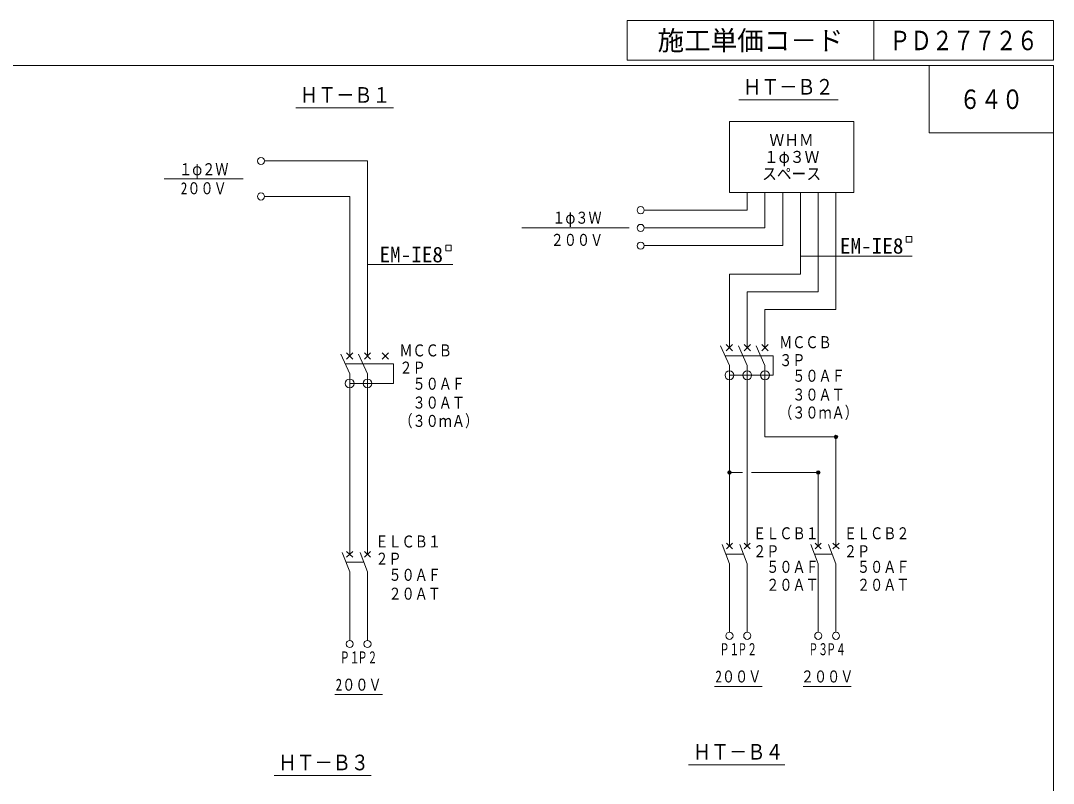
# Model space of a CAD drawing. Units: millimetres, scale not verified. Extents: x 396 to 6718, y 6971 to 11281.
# Drawn here: x 3809 to 6718, y 9133 to 11281 of the extents above; entities that cross this region are included whole.
import ezdxf
from ezdxf.enums import TextEntityAlignment as Align

# ---------------------------------------------------------------- set-up
doc = ezdxf.new("R2010")
doc.units = ezdxf.units.MM
doc.header["$LTSCALE"] = 23.0001
for name, color, linetype, lineweight in [('_0-0_', 7, 'Continuous', 13), ('寸法', 3, 'Continuous', 13), ('本体', 7, 'Continuous', 20)]:
    doc.layers.add(name, color=color, linetype=linetype, lineweight=lineweight)
doc.styles.add('ＭＳ ゴシック', font='')
doc.styles.get('ＭＳ ゴシック').set_extended_font_data('MS Gothic')

# ---------------------------------------------------------------- blocks, each defined once
blk = doc.blocks.new('filled_arrow')
at = {"color": 0, "linetype": 'Continuous', "lineweight": -2}
blk.add_solid([(7.5, 1.25), (0, 0), (7.5, -1.25)], dxfattribs=at)

msp = doc.modelspace()

# ---------------------------------------------------------------- linework, layer by layer
at = {"layer": '_0-0_'}
for p, q in [((5516.76, 11280.77), (6717.53, 11280.77)), ((5516.76, 11280.77), (5516.76, 11169.09)), ((6212.13, 11280.77), (6212.13, 11169.09)), ((6717.53, 11280.77), (6717.53, 11169.09)), ((5516.76, 11169.09), (6717.53, 11169.09)), ((6368.12, 11154.11), (6368.12, 10964.8)), ((6717.53, 10964.8), (6368.12, 10964.8))]:
    msp.add_line(p, q, dxfattribs=at)
at = {"layer": '_0-0_', "color": 6}
msp.add_lwpolyline([(6717.53, 11154.11), (396.04, 11154.11), (396.04, 6971.19), (6717.53, 6971.19)], close=True, dxfattribs=at)
at = {"layer": '寸法', "lineweight": 20}
for p, q in [((5831.41, 11058.18), (6111.33, 11058.18)), ((4583.47, 11035.11), (4859.42, 11035.11)), ((4213.42, 10835.53), (4435.72, 10835.53)), ((5220.17, 10697), (5523.06, 10697)), ((5897.7, 9405.57), (5762.89, 9405.57)), ((6147.7, 9405.57), (6012.89, 9405.57)), ((4828.12, 9382.5), (4693.32, 9382.5)), ((5690.17, 9185.06), (5961.4, 9185.06)), ((4522.69, 9155), (4796.04, 9155))]:
    msp.add_line(p, q, dxfattribs=at)
for points in [[(5006.23, 10647.95), (5021.83, 10647.95), (5021.83, 10632.35), (5006.23, 10632.35)], [(6302.97, 10672.58), (6318.57, 10672.58), (6318.57, 10656.98), (6302.97, 10656.98)]]:
    msp.add_lwpolyline(points, close=True, dxfattribs=at)
for points in [[(6005.29, 10617), (6005.47, 10617), (6319.48, 10617)], [(6055.29, 10617), (6055.47, 10617), (6319.48, 10617)], [(6105.29, 10617), (6105.47, 10617), (6319.48, 10617)], [(4784.83, 10593.92), (4785.01, 10593.92), (5025.81, 10593.92)], [(4834.83, 10593.92), (4835.01, 10593.92), (5025.81, 10593.92)], [(4884.83, 10593.92), (4885.01, 10593.92), (5025.81, 10593.92)]]:
    msp.add_lwpolyline(points, dxfattribs=at)
at = {"layer": '本体'}
for p, q in [((4785.72, 10885.53), (4495.72, 10885.53)), ((4785.72, 10885.53), (4785.72, 10336.42)), ((5855.29, 10797), (5855.29, 10747)), ((5905.29, 10797), (5905.29, 10697)), ((5955.29, 10797), (5955.29, 10647)), ((6005.29, 10797), (6005.29, 10567)), ((6055.29, 10797), (6055.29, 10517)), ((6105.29, 10797), (6105.29, 10467)), ((4735.72, 10785.53), (4495.72, 10785.53)), ((4735.72, 10785.53), (4735.72, 10336.42)), ((5855.29, 10747), (5565.29, 10747)), ((5905.29, 10697), (5565.29, 10697)), ((5955.29, 10647), (5565.29, 10647)), ((6005.29, 10567), (5805.29, 10567)), ((5805.29, 10567), (5805.29, 10359.5)), ((6055.29, 10517), (5855.29, 10517)), ((5855.29, 10517), (5855.29, 10359.5)), ((6105.29, 10467), (5905.29, 10467)), ((5905.29, 10467), (5905.29, 10359.5)), ((5780.29, 10364.5), (5805.29, 10309.5)), ((5796.46, 10368.34), (5814.13, 10350.66)), ((5796.46, 10350.66), (5814.13, 10368.34)), ((5830.29, 10364.5), (5855.29, 10309.5)), ((5846.46, 10368.34), (5864.13, 10350.66)), ((5846.46, 10350.66), (5864.13, 10368.34)), ((5880.29, 10364.5), (5905.29, 10309.5)), ((5896.46, 10350.66), (5914.13, 10368.34)), ((5896.46, 10368.34), (5914.13, 10350.66)), ((4710.72, 10341.43), (4735.72, 10286.43)), ((4726.88, 10345.26), (4744.56, 10327.58)), ((4726.88, 10327.58), (4744.56, 10345.26)), ((4760.72, 10341.43), (4785.72, 10286.43)), ((4776.88, 10345.26), (4794.56, 10327.58)), ((4776.88, 10327.58), (4794.56, 10345.26)), ((4826.88, 10327.58), (4844.56, 10345.26)), ((4826.88, 10345.26), (4844.56, 10327.58)), ((5928.29, 10337), (5792.79, 10337)), ((5928.29, 10282), (5928.29, 10337)), ((4858.72, 10313.93), (4723.22, 10313.93)), ((4858.72, 10258.93), (4858.72, 10313.93)), ((5805.29, 10309.5), (5805.29, 9906.83)), ((5855.29, 10309.5), (5855.29, 9906.83)), ((5905.29, 10309.5), (5905.29, 10108.16)), ((4735.72, 10286.43), (4735.72, 9883.75)), ((4785.72, 10286.43), (4785.72, 9883.75)), ((5928.29, 10282), (5805.29, 10282)), ((4858.72, 10258.93), (4735.72, 10258.93)), ((5805.29, 10217.99), (5805.29, 10008.16)), ((5855.29, 10217.99), (5855.29, 10058.16)), ((4735.72, 10194.91), (4735.72, 9985.09)), ((4785.72, 10194.91), (4785.72, 10035.09)), ((5905.29, 10108.16), (6105.29, 10108.16)), ((6105.29, 10108.16), (6105.29, 9800.94)), ((4785.72, 10035.09), (4785.72, 9777.86)), ((5855.29, 10058.16), (5855.29, 9800.94)), ((5805.29, 10008.16), (5805.29, 9800.94)), ((5805.29, 10008.16), (5842.42, 10008.16)), ((5867.73, 10008.16), (6055.29, 10008.16)), ((6055.29, 10008.16), (6055.29, 9800.94)), ((4735.72, 9985.09), (4735.72, 9777.86)), ((5784.43, 9805.39), (5805.29, 9750.94)), ((5814.04, 9809.07), (5796.54, 9792.82)), ((5796.54, 9809.07), (5814.04, 9792.82)), ((5834.43, 9805.39), (5855.29, 9750.94)), ((5864.04, 9809.07), (5846.54, 9792.82)), ((5846.54, 9809.07), (5864.04, 9792.82)), ((6034.43, 9805.39), (6055.29, 9750.94)), ((6046.54, 9809.07), (6064.04, 9792.82)), ((6064.04, 9809.07), (6046.54, 9792.82)), ((6084.43, 9805.39), (6105.29, 9750.94)), ((6096.54, 9809.07), (6114.04, 9792.82)), ((6114.04, 9809.07), (6096.54, 9792.82)), ((4714.86, 9782.31), (4735.72, 9727.86)), ((4744.47, 9785.99), (4726.97, 9769.74)), ((4726.97, 9785.99), (4744.47, 9769.74)), ((4764.86, 9782.31), (4785.72, 9727.86)), ((4794.47, 9785.99), (4776.97, 9769.74)), ((4776.97, 9785.99), (4794.47, 9769.74)), ((5844.86, 9778.17), (5794.86, 9778.17)), ((6094.86, 9778.17), (6044.86, 9778.17)), ((4775.29, 9755.09), (4725.29, 9755.09)), ((5805.29, 9750.94), (5805.29, 9558.17)), ((5855.29, 9750.94), (5855.29, 9558.17)), ((6055.29, 9750.94), (6055.29, 9558.17)), ((6105.29, 9750.94), (6105.29, 9558.17)), ((4735.72, 9727.86), (4735.72, 9535.09)), ((4785.72, 9727.86), (4785.72, 9535.09))]:
    msp.add_line(p, q, dxfattribs=at)
msp.add_lwpolyline([(5805.29, 10997), (6155.29, 10997), (6155.29, 10797), (5805.29, 10797)], close=True, dxfattribs=at)
for centre, radius in [((4485.72, 10885.53), 10), ((4485.72, 10785.53), 10), ((5555.29, 10747), 10), ((5555.29, 10697), 10), ((5555.29, 10647), 10), ((4735.72, 10258.93), 12.5), ((4785.72, 10258.93), 12.5), ((5805.29, 10282), 12.5), ((5855.29, 10282), 12.5), ((5905.29, 10282), 12.5), ((6105.29, 10108.16), 5), ((6105.29, 10108.16), 3.5), ((6105.29, 10108.16), 2), ((5805.29, 10008.16), 5), ((5805.29, 10008.16), 3.5), ((5805.29, 10008.16), 2), ((6055.29, 10008.16), 5), ((6055.29, 10008.16), 3.5), ((6055.29, 10008.16), 2), ((5805.29, 9548.17), 10), ((5855.29, 9548.17), 10), ((6055.29, 9548.17), 10), ((6105.29, 9548.17), 10), ((4735.72, 9525.09), 10), ((4785.72, 9525.09), 10)]:
    msp.add_circle(centre, radius, dxfattribs=at)

# ---------------------------------------------------------------- block references
at = {"layer": '寸法', "lineweight": 20, "xscale": 0.024, "yscale": 0.024}
for p in [(6005.29, 10617), (6055.29, 10617), (6105.29, 10617), (4784.83, 10593.92), (4834.83, 10593.92), (4884.83, 10593.92)]:
    msp.add_blockref('filled_arrow', p, dxfattribs=at)

# ---------------------------------------------------------------- texts
at = {"layer": '_0-0_', "style": 'ＭＳ ゴシック'}
msp.add_text('施工単価コ－ド', height=54.8, dxfattribs=at).set_placement((5864.44, 11224.93), align=Align.MIDDLE_CENTER)
at = {"layer": '_0-0_', "style": 'ＭＳ ゴシック', "width": 0.8}
for s, p in [('ＰＤ２７７２６', (6464.83, 11224.93)), ('６４０', (6542.82, 11059.46))]:
    msp.add_text(s, height=54.8, dxfattribs=at).set_placement(p, align=Align.MIDDLE_CENTER)
at = {"layer": '寸法', "style": 'ＭＳ ゴシック'}
for s, height, width, p in [('ＨＴ－Ｂ２', 43.99, 0.85, (5843.63, 11059.29)), ('ＨＴ－Ｂ１', 43.99, 0.85, (4595.69, 11036.22)), ('ＭＣＣＢ', 33.85, 0.8, (5945.29, 10348.01)), ('ＭＣＣＢ', 33.85, 0.8, (4875.72, 10324.93)), ('３Ｐ', 33.85, 0.8, (5945.29, 10297.54)), ('２Ｐ', 33.85, 0.8, (4875.72, 10276.44)), ('\u3000５０ＡＦ', 33.85, 0.8, (5945.29, 10253.46)), ('\u3000５０ＡＦ', 33.85, 0.8, (4875.72, 10231.02)), ('\u3000３０ＡＴ', 33.85, 0.8, (5945.29, 10200.42)), ('\u3000３０ＡＴ', 33.85, 0.8, (4875.72, 10177.91)), ('（３０ｍＡ）', 33.85, 0.8, (5945.29, 10149.95)), ('（３０ｍＡ）', 33.85, 0.8, (4875.72, 10126.33)), ('ＥＬＣＢ１', 33.85, 0.8, (4807.95, 9786.71)), ('ＥＬＣＢ１', 33.85, 0.8, (5871.98, 9809.79)), ('ＥＬＣＢ２', 33.85, 0.8, (6127.53, 9809.79)), ('２Ｐ', 33.85, 0.8, (5871.98, 9759.31)), ('２Ｐ', 33.85, 0.8, (6127.53, 9759.31)), ('２Ｐ', 33.85, 0.8, (4807.95, 9738.22)), ('\u3000５０ＡＦ', 33.85, 0.8, (5871.98, 9715.24)), ('\u3000５０ＡＦ', 33.85, 0.8, (6127.53, 9715.24)), ('\u3000５０ＡＦ', 33.85, 0.8, (4807.95, 9692.8)), ('\u3000２０ＡＴ', 33.85, 0.8, (5871.98, 9664.76)), ('\u3000２０ＡＴ', 33.85, 0.8, (6127.53, 9664.76)), ('\u3000２０ＡＴ', 33.85, 0.8, (4807.95, 9639.68)), ('ＨＴ－Ｂ４', 43.99, 0.85, (5702.39, 9186.17)), ('ＨＴ－Ｂ３', 43.99, 0.85, (4534.91, 9156.11))]:
    msp.add_text(s, height=height, dxfattribs=dict(at, width=width)).set_placement(p, align=Align.BOTTOM_LEFT)
for s, width, p in [('ＷＨＭ', 0.9, (5980.29, 10944.5)), ('１φ３Ｗ', 0.9, (5980.29, 10897)), ('１φ２Ｗ', 0.8, (4324.57, 10862.36)), ('スペース', 0.9, (5980.29, 10849.5)), ('2００Ｖ', 0.8, (4324.57, 10808.7)), ('１φ３Ｗ', 0.8, (5375.63, 10725.73)), ('２００Ｖ', 0.8, (5375.63, 10663.31)), ('Ｐ１', 0.6, (5805.29, 9510.32)), ('Ｐ２', 0.6, (5855.29, 9510.32)), ('Ｐ３', 0.6, (6055.29, 9510.32)), ('Ｐ４', 0.6, (6105.29, 9510.32)), ('Ｐ１', 0.6, (4735.72, 9487.25)), ('Ｐ２', 0.6, (4785.72, 9487.25))]:
    msp.add_text(s, height=33.85, dxfattribs=dict(at, width=width)).set_placement(p, align=Align.MIDDLE_CENTER)
for p in [(6295.29, 10646.34), (4998.36, 10621.97)]:
    msp.add_text('EM-IE8', height=43.84, dxfattribs=at).set_placement(p, align=Align.MIDDLE_RIGHT)
at = {"layer": '寸法', "style": 'ＭＳ ゴシック', "width": 0.8}
for s, p in [('2００Ｖ', (4760.72, 9383.41)), ('2００Ｖ', (5830.29, 9406.49)), ('２００Ｖ', (6080.29, 9406.49))]:
    msp.add_text(s, height=33.85, dxfattribs=at).set_placement(p, align=Align.BOTTOM_CENTER)

doc.saveas('drawing.dxf')
